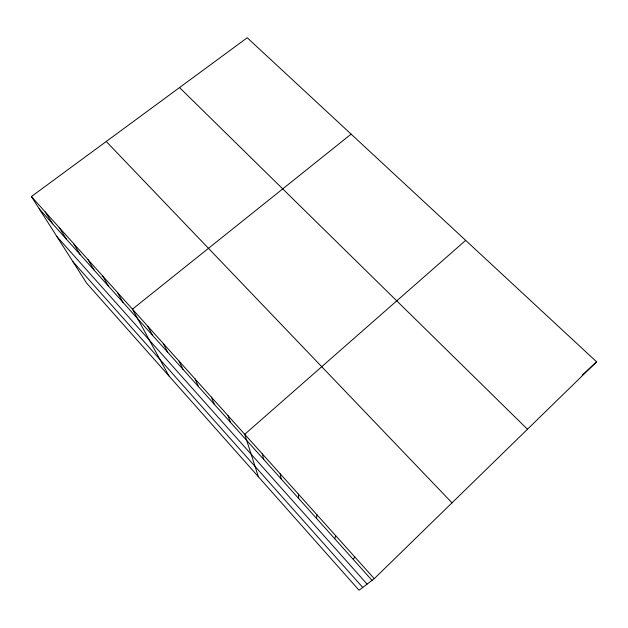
<?xml version="1.0" encoding="UTF-8"?>
<svg xmlns="http://www.w3.org/2000/svg" width="628" height="628" viewBox="0 0 628 628"><rect width="100%" height="100%" fill="white"/><g stroke="black" fill="none" stroke-linecap="round" stroke-linejoin="round"><path stroke-width="0.94" d="M316.567 518.445L316.873 514.709M334.755 538.745L335.674 535.66M353.234 559.383L354.804 556.981M374.264 578.663L596.6 361.814L247.228 37.766L31.4 196.548L86.64 283.173L359.059 590.234L374.264 578.663L31.4 196.548M582.18 375.159L596.6 361.814M465.662 240.367L244.739 434.309L258.383 476.754M351.131 134.133L132.453 309.172L168.94 375.929M179.537 87.567L527.473 429.23M106.242 141.488L452.011 502.84M39.258 208.873L372.035 580.366M56.991 236.685L367.09 584.126M72.974 261.735L362.725 587.447M45.216 211.942L52.728 223.913M59.228 227.564L66.395 239.166M73.445 243.405L80.251 254.63M87.873 259.49L94.302 270.315M102.513 275.802L108.558 286.235M117.373 292.365L123.017 302.374M147.768 326.238L152.58 335.376M163.311 343.563L167.684 352.245M179.098 361.155L183.023 369.358M195.12 379.014L198.589 386.738M211.401 397.163L214.384 404.377M227.94 415.587L230.429 422.283M262.323 453.911L263.76 459.492M280.206 473.842L281.077 478.826M298.386 494.103L298.677 498.475"/></g></svg>
